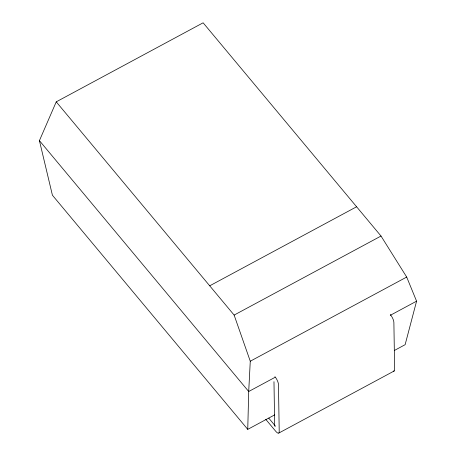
<?xml version="1.0" encoding="UTF-8"?>
<svg xmlns="http://www.w3.org/2000/svg" width="456" height="456" viewBox="0 0 456 456"><rect width="100%" height="100%" fill="white"/><g stroke="black" fill="none" stroke-linecap="round" stroke-linejoin="round"><path stroke-width="0.68" d="M274.711 414.863L247.75 429.37L248.708 391.505L250.27 361.22L234.133 315.085L56.242 101.842L203.125 22.8L381.017 236.043L406.695 277.054L416.579 301.171L405.127 344.685L394.468 350.425M247.75 429.37L52.417 195.225L39.421 140.63L56.242 101.842M209.714 285.815L356.598 206.773M234.133 315.085L381.017 236.043M250.27 361.22L406.695 277.054M275.014 377.346L248.708 391.505L39.421 140.63M390.268 315.33L416.579 301.171M278.776 433.08L394.183 370.979M275.561 426.263L268.766 418.123M265.774 419.349L275.783 431.347A6.298 2.052 61.7 0 0 279.214 431.758L278.474 384.59A6.298 2.052 61.7 0 0 274.928 376.633M273.976 381.689L274.677 426.16M390.336 314.532A6.298 2.052 61.7 0 1 393.881 322.489L394.622 369.656A6.298 2.052 61.7 0 1 393.306 371.013"/></g></svg>
